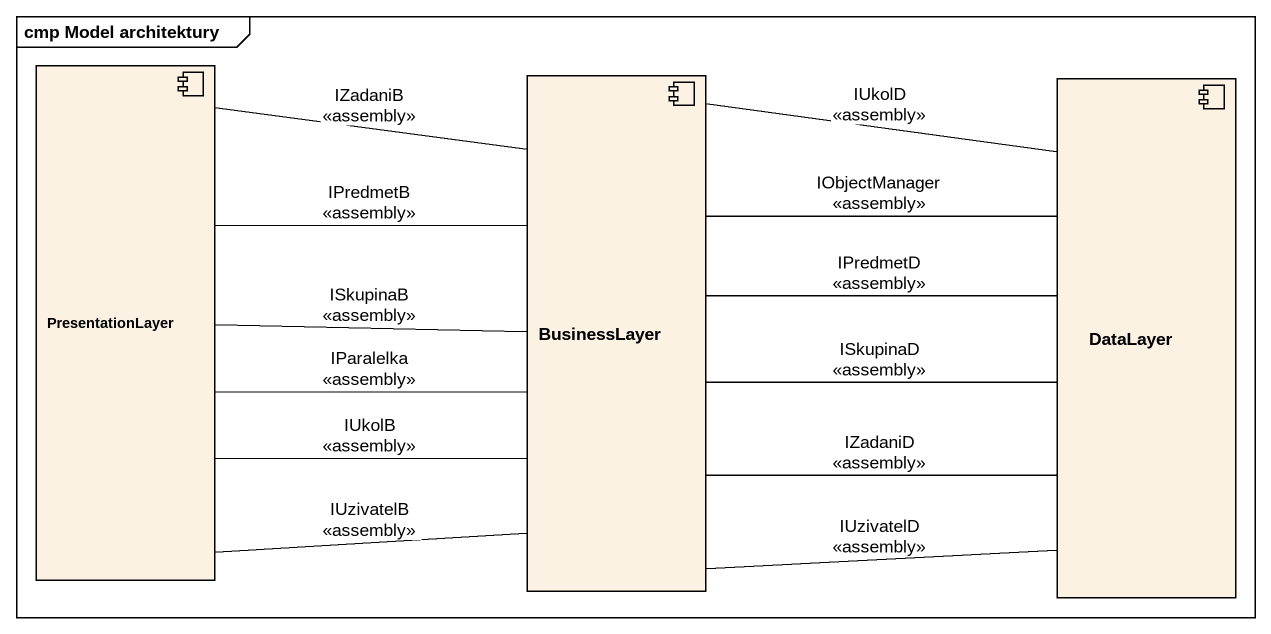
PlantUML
@startuml
mainframe cmp Model architektury
component PresentationLayer
component BusinessLayer
component DataLayer
PresentationLayer -right- BusinessLayer : IParalelka\n<<assembly>>
PresentationLayer -right- BusinessLayer : IPredmetB\n<<assembly>>
PresentationLayer -right- BusinessLayer : ISkupinaB\n<<assembly>>
PresentationLayer -right- BusinessLayer : IZadaniB\n<<assembly>>
PresentationLayer -right- BusinessLayer : IUkolB\n<<assembly>>
PresentationLayer -right- BusinessLayer : IUzivatelB\n<<assembly>>
BusinessLayer -right- DataLayer : IObjectManager\n<<assembly>>
BusinessLayer -right- DataLayer : IPredmetD\n<<assembly>>
BusinessLayer -right- DataLayer : ISkupinaD\n<<assembly>>
BusinessLayer -right- DataLayer : IUzivatelD\n<<assembly>>
BusinessLayer -right- DataLayer : IUkolD\n<<assembly>>
BusinessLayer -right- DataLayer : IZadaniD\n<<assembly>>
@enduml
